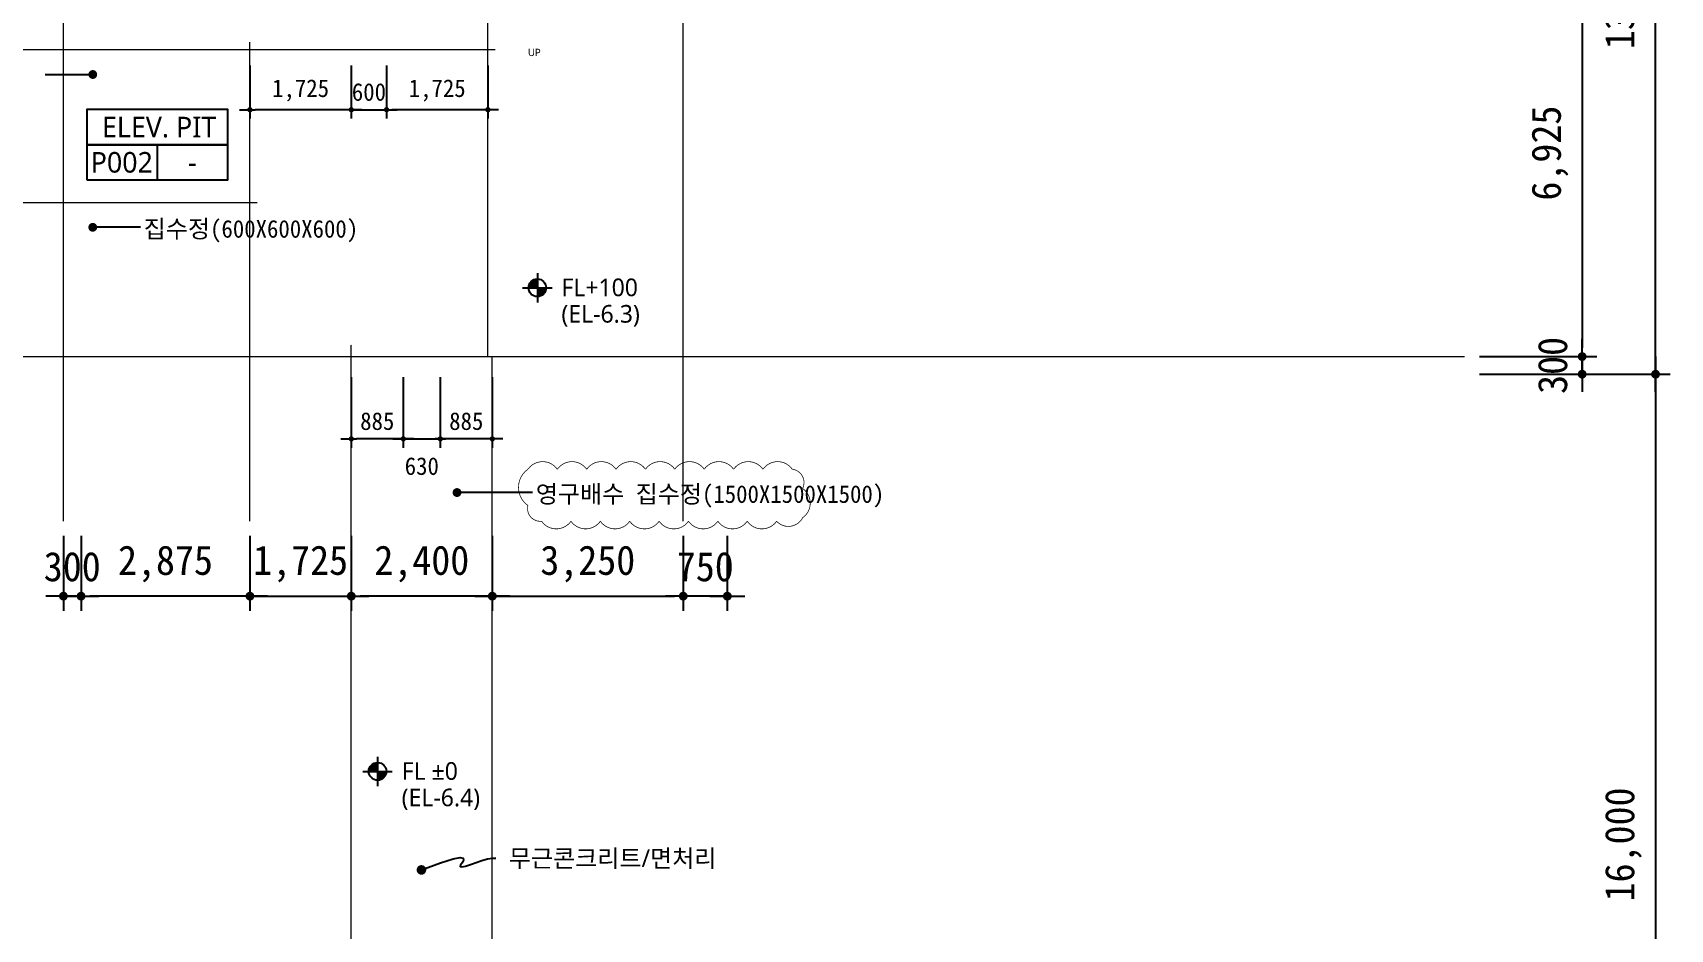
# Model space of a CAD drawing. Header units: inches. Extents: x 3675 to 732988, y -33059 to 70575.
# Drawn here: x 60041 to 87913, y 37845 to 53098 of the extents above; entities that cross this region are included whole.
import ezdxf
from ezdxf.enums import TextEntityAlignment as Align

# ---------------------------------------------------------------- set-up
doc = ezdxf.new("R2010")
doc.units = ezdxf.units.IN
doc.header["$MEASUREMENT"] = 0
doc.linetypes.add('CEN', pattern=[62, 60, -1, 0, -1])
doc.layers.get('0').update_dxf_attribs({"linetype": 'CONTINUOUS'})
for name, color, linetype, lineweight in [('A-AXIS-LINE', 1, 'CEN', 15), ('A-DIMS', 7, 'CONTINUOUS', 25), ('A-MKXS-LEAD', 7, 'CONTINUOUS', 25), ('A-MKXS-TEXT1', 3, 'CONTINUOUS', 25), ('A-MKXX-NAME', 3, 'CONTINUOUS', 25), ('A-MKXX-SYMB', 7, 'CONTINUOUS', 25), ('A-XXXX-SYMB', 7, 'CONTINUOUS', 25), ('A-XXXX-TXT2', 3, 'CONTINUOUS', 25), ('REV-202205', 20, 'CONTINUOUS', 25)]:
    doc.layers.add(name, color=color, linetype=linetype, lineweight=lineweight)
doc.styles.add('HY울릉도L', font='H2GTRE.TTF')
doc.styles.add('돋움체', font='')
doc.styles.add('맑은고딕', font='malgun.ttf')
doc.styles.get('돋움체').set_extended_font_data('DotumChe')
doc.dimstyles.new('CDIM', dxfattribs={"dimtxt": 2, "dimasz": 0.6, "dimexe": 1, "dimexo": 1, "dimgap": 1, "dimtad": 1, "dimdec": 0, "dimrnd": 0.5, "dimzin": 0, "dimdsep": 32, "dimlunit": 6, "dimtxsty": 'HY울릉도L', "dimblk1": '_CIDOT', "dimblk2": '_CIDOT', "dimsah": 1, "dimcen": 4.5, "dimclrd": 2, "dimclre": 2, "dimclrt": 7, "dimadec": 0, "dimazin": 0, "dimtfac": 1, "dimtdec": 0, "dimtix": 1, "dimtmove": 2, "dimatfit": 1, "dimldrblk": '_CIDOT', "dimfxl": 1, "dimtolj": 1, "dimtzin": 0, "dimlwd": -1, "dimarcsym": 0})

# ---------------------------------------------------------------- blocks, each defined once
blk = doc.blocks.new('_CIDOT')
at = {"color": 0, "linetype": 'ByBlock'}
blk.add_line((2, 0), (-1, 0), dxfattribs=at)
at = {"color": 0, "linetype": 'ByBlock', "const_width": 0.5}
blk.add_lwpolyline([(-0.25, 0, 1), (0.25, 0, 1)], format="xyb", close=True, dxfattribs=at)
blk = doc.blocks.new('*D4')
at = {"layer": 'A-DIMS', "lineweight": -2, "transparency": 16777216}
for p, q in [((65463, 44538), (65463, 43262)), ((67863, 44538), (67863, 43262))]:
    blk.add_line(p, q, dxfattribs=at)
at = {"layer": 'A-DIMS', "transparency": 16777216}
blk.add_line((67713, 43512), (65613, 43512), dxfattribs=at)
at = {"layer": 'A-DIMS', "transparency": 16777216, "xscale": 150, "yscale": 150, "zscale": 150, "rotation": 180}
blk.add_blockref('_CIDOT', (65463, 43512), dxfattribs=at)
at = {"layer": 'A-DIMS', "transparency": 16777216, "xscale": 150, "yscale": 150, "zscale": 150}
blk.add_blockref('_CIDOT', (67863, 43512), dxfattribs=at)
at = {"layer": 'A-DIMS', "color": 3, "transparency": 16777216, "insert": (66663, 44060), "char_height": 500, "attachment_point": 5, "style": '돋움체'}
blk.add_mtext('\\A1;2,400', dxfattribs=at)
blk = doc.blocks.new('*D5')
at = {"layer": 'A-DIMS', "lineweight": -2, "transparency": 16777216}
for p, q in [((67863, 44538), (67863, 43262)), ((71113, 44538), (71113, 43262))]:
    blk.add_line(p, q, dxfattribs=at)
at = {"layer": 'A-DIMS', "transparency": 16777216}
blk.add_line((68013, 43512), (70963, 43512), dxfattribs=at)
at = {"layer": 'A-DIMS', "transparency": 16777216, "xscale": 150, "yscale": 150, "zscale": 150, "rotation": 180}
blk.add_blockref('_CIDOT', (67863, 43512), dxfattribs=at)
at = {"layer": 'A-DIMS', "transparency": 16777216, "xscale": 150, "yscale": 150, "zscale": 150}
blk.add_blockref('_CIDOT', (71113, 43512), dxfattribs=at)
at = {"layer": 'A-DIMS', "color": 3, "transparency": 16777216, "insert": (69488, 44060), "char_height": 500, "attachment_point": 5, "style": '돋움체'}
blk.add_mtext('\\A1;3,250', dxfattribs=at)
blk = doc.blocks.new('*D6')
at = {"layer": 'A-DIMS', "lineweight": -2, "transparency": 16777216}
for p, q in [((63738, 44538), (63738, 43262)), ((65463, 44538), (65463, 43262))]:
    blk.add_line(p, q, dxfattribs=at)
at = {"layer": 'A-DIMS', "transparency": 16777216}
for p, q in [((63588, 43512), (63438, 43512)), ((63738, 43512), (65463, 43512)), ((65613, 43512), (65763, 43512))]:
    blk.add_line(p, q, dxfattribs=at)
at = {"layer": 'A-DIMS', "transparency": 16777216, "xscale": 150, "yscale": 150, "zscale": 150}
blk.add_blockref('_CIDOT', (63738, 43512), dxfattribs=at)
at = {"layer": 'A-DIMS', "transparency": 16777216, "xscale": 150, "yscale": 150, "zscale": 150, "rotation": 180}
blk.add_blockref('_CIDOT', (65463, 43512), dxfattribs=at)
at = {"layer": 'A-DIMS', "color": 3, "transparency": 16777216, "insert": (64600, 44060), "char_height": 500, "attachment_point": 5, "style": '돋움체'}
blk.add_mtext('\\A1;1,725', dxfattribs=at)
blk = doc.blocks.new('*D14')
at = {"layer": 'A-DIMS', "lineweight": -2, "transparency": 16777216}
for p, q in [((84663, 54513), (86663, 54513)), ((84663, 47588), (86663, 47588))]:
    blk.add_line(p, q, dxfattribs=at)
at = {"layer": 'A-DIMS', "transparency": 16777216}
blk.add_line((86413, 54363), (86413, 47738), dxfattribs=at)
at = {"layer": 'A-DIMS', "transparency": 16777216, "xscale": 150, "yscale": 150, "zscale": 150}
for p, rotation in [((86413, 54513), 90), ((86413, 47588), 270)]:
    blk.add_blockref('_CIDOT', p, dxfattribs=dict(at, rotation=rotation))
at = {"layer": 'A-DIMS', "color": 3, "transparency": 16777216, "insert": (85865, 51050), "char_height": 500, "attachment_point": 5, "rotation": 90, "style": '돋움체'}
blk.add_mtext('\\A1;6,925', dxfattribs=at)
blk = doc.blocks.new('*D16')
at = {"layer": 'A-DIMS', "lineweight": -2, "transparency": 16777216}
for p, q in [((71113, 44538), (71113, 43262)), ((71863, 44538), (71863, 43262))]:
    blk.add_line(p, q, dxfattribs=at)
at = {"layer": 'A-DIMS', "transparency": 16777216}
for p, q in [((70963, 43512), (70813, 43512)), ((71863, 43512), (71113, 43512)), ((72013, 43512), (72163, 43512))]:
    blk.add_line(p, q, dxfattribs=at)
at = {"layer": 'A-DIMS', "transparency": 16777216, "xscale": 150, "yscale": 150, "zscale": 150}
blk.add_blockref('_CIDOT', (71113, 43512), dxfattribs=at)
at = {"layer": 'A-DIMS', "transparency": 16777216, "xscale": 150, "yscale": 150, "zscale": 150, "rotation": 180}
blk.add_blockref('_CIDOT', (71863, 43512), dxfattribs=at)
at = {"layer": 'A-DIMS', "color": 3, "transparency": 16777216, "insert": (71488, 44012), "char_height": 500, "attachment_point": 5, "style": '돋움체'}
blk.add_mtext('\\A1;750', dxfattribs=at)
blk = doc.blocks.new('*D17')
at = {"layer": 'A-DIMS', "lineweight": -2, "transparency": 16777216}
for p, q in [((60863, 44538), (60863, 43262)), ((63738, 44538), (63738, 43262))]:
    blk.add_line(p, q, dxfattribs=at)
at = {"layer": 'A-DIMS', "transparency": 16777216}
blk.add_line((63588, 43512), (61013, 43512), dxfattribs=at)
at = {"layer": 'A-DIMS', "transparency": 16777216, "xscale": 150, "yscale": 150, "zscale": 150, "rotation": 180}
blk.add_blockref('_CIDOT', (60863, 43512), dxfattribs=at)
at = {"layer": 'A-DIMS', "transparency": 16777216, "xscale": 150, "yscale": 150, "zscale": 150}
blk.add_blockref('_CIDOT', (63738, 43512), dxfattribs=at)
at = {"layer": 'A-DIMS', "color": 3, "transparency": 16777216, "insert": (62300, 44060), "char_height": 500, "attachment_point": 5, "style": '돋움체'}
blk.add_mtext('\\A1;2,875', dxfattribs=at)
blk = doc.blocks.new('*D18')
at = {"layer": 'A-DIMS', "lineweight": -2, "transparency": 16777216}
for p, q in [((60563, 44538), (60563, 43262)), ((60863, 44538), (60863, 43262))]:
    blk.add_line(p, q, dxfattribs=at)
at = {"layer": 'A-DIMS', "transparency": 16777216}
for p, q in [((60413, 43512), (60263, 43512)), ((60563, 43512), (60863, 43512)), ((61013, 43512), (61163, 43512))]:
    blk.add_line(p, q, dxfattribs=at)
at = {"layer": 'A-DIMS', "transparency": 16777216, "xscale": 150, "yscale": 150, "zscale": 150}
blk.add_blockref('_CIDOT', (60563, 43512), dxfattribs=at)
at = {"layer": 'A-DIMS', "transparency": 16777216, "xscale": 150, "yscale": 150, "zscale": 150, "rotation": 180}
blk.add_blockref('_CIDOT', (60863, 43512), dxfattribs=at)
at = {"layer": 'A-DIMS', "color": 3, "transparency": 16777216, "insert": (60713, 44012), "char_height": 500, "attachment_point": 5, "style": '돋움체'}
blk.add_mtext('\\A1;300', dxfattribs=at)
blk = doc.blocks.new('*D73')
at = {"layer": 'A-DIMS', "lineweight": -2, "transparency": 16777216}
for p, q in [((66348, 47238), (66348, 46038)), ((66978, 47238), (66978, 46038))]:
    blk.add_line(p, q, dxfattribs=at)
at = {"layer": 'A-DIMS', "transparency": 16777216}
blk.add_line((66438, 46188), (66888, 46188), dxfattribs=at)
at = {"layer": 'A-DIMS', "transparency": 16777216, "xscale": 90, "yscale": 90, "zscale": 90, "rotation": 180}
blk.add_blockref('_CIDOT', (66348, 46188), dxfattribs=at)
at = {"layer": 'A-DIMS', "transparency": 16777216, "xscale": 90, "yscale": 90, "zscale": 90}
blk.add_blockref('_CIDOT', (66978, 46188), dxfattribs=at)
at = {"layer": 'A-DIMS', "color": 3, "transparency": 16777216, "insert": (66663, 45723), "char_height": 300, "attachment_point": 5, "style": '돋움체'}
blk.add_mtext('\\A1;630', dxfattribs=at)
blk = doc.blocks.new('*D74')
at = {"layer": 'A-DIMS', "lineweight": -2, "transparency": 16777216}
for p, q in [((65463, 47238), (65463, 46038)), ((66348, 47238), (66348, 46038))]:
    blk.add_line(p, q, dxfattribs=at)
at = {"layer": 'A-DIMS', "transparency": 16777216}
blk.add_line((66258, 46188), (65553, 46188), dxfattribs=at)
at = {"layer": 'A-DIMS', "transparency": 16777216, "xscale": 90, "yscale": 90, "zscale": 90, "rotation": 180}
blk.add_blockref('_CIDOT', (65463, 46188), dxfattribs=at)
at = {"layer": 'A-DIMS', "transparency": 16777216, "xscale": 90, "yscale": 90, "zscale": 90}
blk.add_blockref('_CIDOT', (66348, 46188), dxfattribs=at)
at = {"layer": 'A-DIMS', "color": 3, "transparency": 16777216, "insert": (65905, 46488), "char_height": 300, "attachment_point": 5, "style": '돋움체'}
blk.add_mtext('\\A1;885', dxfattribs=at)
blk = doc.blocks.new('*D75')
at = {"layer": 'A-DIMS', "lineweight": -2, "transparency": 16777216}
for p, q in [((66978, 47238), (66978, 46038)), ((67863, 47238), (67863, 46038))]:
    blk.add_line(p, q, dxfattribs=at)
at = {"layer": 'A-DIMS', "transparency": 16777216}
blk.add_line((67773, 46188), (67068, 46188), dxfattribs=at)
at = {"layer": 'A-DIMS', "transparency": 16777216, "xscale": 90, "yscale": 90, "zscale": 90, "rotation": 180}
blk.add_blockref('_CIDOT', (66978, 46188), dxfattribs=at)
at = {"layer": 'A-DIMS', "transparency": 16777216, "xscale": 90, "yscale": 90, "zscale": 90}
blk.add_blockref('_CIDOT', (67863, 46188), dxfattribs=at)
at = {"layer": 'A-DIMS', "color": 3, "transparency": 16777216, "insert": (67420, 46488), "char_height": 300, "attachment_point": 5, "style": '돋움체'}
blk.add_mtext('\\A1;885', dxfattribs=at)
blk = doc.blocks.new('*D85')
at = {"layer": 'A-DIMS', "lineweight": -2, "transparency": 16777216}
for p, q in [((84663, 60288), (87913, 60288)), ((84663, 47288), (87913, 47288))]:
    blk.add_line(p, q, dxfattribs=at)
at = {"layer": 'A-DIMS', "transparency": 16777216}
blk.add_line((87663, 47438), (87663, 60138), dxfattribs=at)
at = {"layer": 'A-DIMS', "transparency": 16777216, "xscale": 150, "yscale": 150, "zscale": 150}
for p, rotation in [((87663, 60288), 90), ((87663, 47288), 270)]:
    blk.add_blockref('_CIDOT', p, dxfattribs=dict(at, rotation=rotation))
at = {"layer": 'A-DIMS', "color": 3, "transparency": 16777216, "insert": (87115, 53788), "char_height": 500, "attachment_point": 5, "rotation": 90, "style": '돋움체'}
blk.add_mtext('\\A1;13,000', dxfattribs=at)
blk = doc.blocks.new('*D177')
at = {"layer": 'A-DIMS', "lineweight": -2, "transparency": 16777216}
for p, q in [((84663, 47288), (87913, 47288)), ((84663, 31288), (87913, 31288))]:
    blk.add_line(p, q, dxfattribs=at)
at = {"layer": 'A-DIMS', "transparency": 16777216}
blk.add_line((87663, 47138), (87663, 31438), dxfattribs=at)
at = {"layer": 'A-DIMS', "transparency": 16777216, "xscale": 150, "yscale": 150, "zscale": 150}
for p, rotation in [((87663, 47288), 90), ((87663, 31288), 270)]:
    blk.add_blockref('_CIDOT', p, dxfattribs=dict(at, rotation=rotation))
at = {"layer": 'A-DIMS', "color": 3, "transparency": 16777216, "insert": (87115, 39288), "char_height": 500, "attachment_point": 5, "rotation": 90, "style": '돋움체'}
blk.add_mtext('\\A1;16,000', dxfattribs=at)
blk = doc.blocks.new('*D178')
at = {"layer": 'A-DIMS', "lineweight": -2, "transparency": 16777216}
for p, q in [((84663, 60288), (87913, 60288)), ((84663, 47288), (87913, 47288))]:
    blk.add_line(p, q, dxfattribs=at)
at = {"layer": 'A-DIMS', "transparency": 16777216}
blk.add_line((87663, 47438), (87663, 60138), dxfattribs=at)
at = {"layer": 'A-DIMS', "transparency": 16777216, "xscale": 150, "yscale": 150, "zscale": 150}
for p, rotation in [((87663, 60288), 90), ((87663, 47288), 270)]:
    blk.add_blockref('_CIDOT', p, dxfattribs=dict(at, rotation=rotation))
at = {"layer": 'A-DIMS', "color": 3, "transparency": 16777216, "insert": (87115, 53788), "char_height": 500, "attachment_point": 5, "rotation": 90, "style": '돋움체'}
blk.add_mtext('\\A1;13,000', dxfattribs=at)
blk = doc.blocks.new('*D180')
at = {"layer": 'A-DIMS', "transparency": 16777216}
for p, q in [((86413, 47738), (86413, 47888)), ((86413, 47288), (86413, 47588)), ((86413, 47138), (86413, 46988))]:
    blk.add_line(p, q, dxfattribs=at)
at = {"layer": 'A-DIMS', "lineweight": -2, "transparency": 16777216}
for p, q in [((84663, 47588), (86663, 47588)), ((84663, 47288), (86663, 47288))]:
    blk.add_line(p, q, dxfattribs=at)
at = {"layer": 'A-DIMS', "transparency": 16777216, "xscale": 150, "yscale": 150, "zscale": 150}
for p, rotation in [((86413, 47588), 270), ((86413, 47288), 90)]:
    blk.add_blockref('_CIDOT', p, dxfattribs=dict(at, rotation=rotation))
at = {"layer": 'A-DIMS', "color": 3, "transparency": 16777216, "insert": (85912, 47438), "char_height": 500, "attachment_point": 5, "rotation": 90, "style": '돋움체'}
blk.add_mtext('\\A1;300', dxfattribs=at)
blk = doc.blocks.new('*D570')
at = {"layer": 'A-DIMS', "lineweight": -2, "transparency": 16777216}
for p, q in [((65463, 52538), (65463, 51638)), ((66063, 52538), (66063, 51638))]:
    blk.add_line(p, q, dxfattribs=at)
at = {"layer": 'A-DIMS', "transparency": 16777216}
for p, q in [((65373, 51788), (65283, 51788)), ((65463, 51788), (66063, 51788)), ((66153, 51788), (66243, 51788))]:
    blk.add_line(p, q, dxfattribs=at)
at = {"layer": 'A-DIMS', "transparency": 16777216, "xscale": 90, "yscale": 90, "zscale": 90}
blk.add_blockref('_CIDOT', (65463, 51788), dxfattribs=at)
at = {"layer": 'A-DIMS', "transparency": 16777216, "xscale": 90, "yscale": 90, "zscale": 90, "rotation": 180}
blk.add_blockref('_CIDOT', (66063, 51788), dxfattribs=at)
at = {"layer": 'A-DIMS', "color": 3, "transparency": 16777216, "insert": (65763, 52088), "char_height": 300, "attachment_point": 5, "style": '돋움체'}
blk.add_mtext('\\A1;600', dxfattribs=at)
blk = doc.blocks.new('*D571')
at = {"layer": 'A-DIMS', "lineweight": -2, "transparency": 16777216}
for p, q in [((63738, 52538), (63738, 51638)), ((65463, 52538), (65463, 51638))]:
    blk.add_line(p, q, dxfattribs=at)
at = {"layer": 'A-DIMS', "transparency": 16777216}
blk.add_line((65373, 51788), (63828, 51788), dxfattribs=at)
at = {"layer": 'A-DIMS', "transparency": 16777216, "xscale": 90, "yscale": 90, "zscale": 90, "rotation": 180}
blk.add_blockref('_CIDOT', (63738, 51788), dxfattribs=at)
at = {"layer": 'A-DIMS', "transparency": 16777216, "xscale": 90, "yscale": 90, "zscale": 90}
blk.add_blockref('_CIDOT', (65463, 51788), dxfattribs=at)
at = {"layer": 'A-DIMS', "color": 3, "transparency": 16777216, "insert": (64600, 52116), "char_height": 300, "attachment_point": 5, "style": '돋움체'}
blk.add_mtext('\\A1;1,725', dxfattribs=at)
blk = doc.blocks.new('*D572')
at = {"layer": 'A-DIMS', "lineweight": -2, "transparency": 16777216}
for p, q in [((66063, 52538), (66063, 51638)), ((67788, 52538), (67788, 51638))]:
    blk.add_line(p, q, dxfattribs=at)
at = {"layer": 'A-DIMS', "transparency": 16777216}
blk.add_line((67698, 51788), (66153, 51788), dxfattribs=at)
at = {"layer": 'A-DIMS', "transparency": 16777216, "xscale": 90, "yscale": 90, "zscale": 90, "rotation": 180}
blk.add_blockref('_CIDOT', (66063, 51788), dxfattribs=at)
at = {"layer": 'A-DIMS', "transparency": 16777216, "xscale": 90, "yscale": 90, "zscale": 90}
blk.add_blockref('_CIDOT', (67788, 51788), dxfattribs=at)
at = {"layer": 'A-DIMS', "color": 3, "transparency": 16777216, "insert": (66925, 52116), "char_height": 300, "attachment_point": 5, "style": '돋움체'}
blk.add_mtext('\\A1;1,725', dxfattribs=at)

msp = doc.modelspace()

# ---------------------------------------------------------------- hatches: boundary and pattern name
at = {"layer": 'A-XXXX-SYMB'}
h = msp.add_hatch(color=256, dxfattribs=at)
h.paths.add_polyline_path([(68629.6, 48909, 0.4142136), (68479.6, 48759), (68629.6, 48759)])
h.paths.add_polyline_path([(68779.6, 48759), (68629.6, 48759), (68629.6, 48609, 0.4142136)])
h = msp.add_hatch(color=256, dxfattribs=at)
h.paths.add_polyline_path([(65910.3, 40680.7, 0.4142136), (65760.3, 40530.7), (65910.3, 40530.7)])
h.paths.add_polyline_path([(66060.3, 40530.7), (65910.3, 40530.7), (65910.3, 40380.7, 0.4142136)])

# ---------------------------------------------------------------- linework, layer by layer
for p, q in [((60250.9, 52387.5), (61062.5, 52387.5)), ((61874.1, 49787.5), (61062.5, 49787.5)), ((68546.8, 45275.3), (67262.5, 45275.3))]:
    msp.add_line(p, q)
at = {"layer": 'A-AXIS-LINE'}
for p, q in [((60562.5, 44787.5), (60562.5, 62887.5)), ((71112.5, 44787.5), (71112.5, 62887.5)), ((67787.5, 47587.5), (67787.5, 57387.5)), ((56762.5, 52812.5), (67912.5, 52812.5)), ((63737.5, 44787.5), (63737.5, 52937.5)), ((56762.5, 50212.5), (63862.5, 50212.5)), ((65462.5, 24437.5), (65462.5, 47787.5)), ((56762.5, 47587.5), (84412.5, 47587.5)), ((67862.5, 24437.5), (67862.5, 47587.5))]:
    msp.add_line(p, q, dxfattribs=at)
at = {"layer": 'A-MKXS-LEAD'}
for points, const_width in [([(61100, 52387.5, 1), (61025, 52387.5, 1)], 75), ([(61025, 49787.5, -1), (61100, 49787.5, -1)], 75), ([(67225, 45275.3, -1), (67300, 45275.3, -1)], 75), ([(66615.3, 38858.6, 1), (66698.2, 38850.4, 1)], 80)]:
    msp.add_lwpolyline(points, format="xyb", close=True, dxfattribs=dict(at, const_width=const_width))
msp.add_lwpolyline([(66656.7, 38854.5), (66982.6, 38977.4), (67194.9, 39043.7), (67315.7, 39065.2), (67367, 39053.5), (67370.8, 39020.5), (67349.2, 38977.9), (67324.1, 38937.2), (67317.6, 38910.3), (67346.5, 38905.9), (67406.9, 38920.6), (67489.7, 38947.9), (67586.1, 38981.6), (67686.7, 39015.3), (67782.8, 39042.5), (67865.1, 39056.9), (67924.6, 39052)], dxfattribs=at)
at = {"layer": 'A-MKXX-SYMB'}
msp.add_line((62160.5, 51193.4), (62160.5, 50593.4), dxfattribs=at)
for points in [[(60960.5, 51193.4), (63360.5, 51193.4), (63360.5, 51793.4), (60960.5, 51793.4)], [(60960.5, 50593.4), (63360.5, 50593.4), (63360.5, 51193.4), (60960.5, 51193.4)]]:
    msp.add_lwpolyline(points, close=True, dxfattribs=at)
at = {"layer": 'A-XXXX-SYMB'}
for p, q in [((68629.6, 49009), (68629.6, 48509)), ((68379.6, 48759), (68879.6, 48759)), ((65910.3, 40780.7), (65910.3, 40280.7)), ((65660.3, 40530.7), (66160.3, 40530.7))]:
    msp.add_line(p, q, dxfattribs=at)
for centre in [(68629.6, 48759), (65910.3, 40530.7)]:
    msp.add_circle(centre, 150, dxfattribs=at)
at = {"layer": 'REV-202205', "const_width": 12.5}
msp.add_lwpolyline([(68469.4, 45670.7, -0.5205671), (68969.4, 45670.7, -0.5205671), (69469.4, 45670.7, -0.5205671), (69969.4, 45670.7, -0.5205671), (70469.4, 45670.7, -0.5205671), (70969.4, 45670.7, -0.5205671), (71469.4, 45670.7, -0.5205671), (71969.4, 45670.7, -0.5205671), (72469.4, 45670.7, -0.5205671), (72969.4, 45670.7, -0.5205671), (73144, 45345.3, -0.5205671), (73144, 44845.3, -0.5205671), (72702.1, 44787.1, -0.5205671), (72202.1, 44787.1, -0.5205671), (71702.1, 44787.1, -0.5205671), (71202.1, 44787.1, -0.5205671), (70702.1, 44787.1, -0.5205671), (70202.1, 44787.1, -0.5205671), (69702.1, 44787.1, -0.5205671), (69202.1, 44787.1, -0.5205671), (68702.1, 44787.1, -0.5205671), (68469.4, 45054.4, -0.5205671)], format="xyb", close=True, dxfattribs=at)

# ---------------------------------------------------------------- texts
at = {"layer": 'A-MKXS-TEXT1', "style": '맑은고딕'}
msp.add_text('UP', height=125, dxfattribs=at).set_placement((68577.7, 52763.2, 0), align=Align.MIDDLE_CENTER)
at = {"layer": 'A-MKXS-TEXT1'}
for s, style, p in [('집수정(600X600X600)', '돋움체', (61929.8, 49761.3)), ('영구배수 집수정(1500X1500X1500)', '돋움체', (68602.5, 45249.1)), ('무근콘크리트/면처리', '맑은고딕', (68144, 39052))]:
    msp.add_text(s, height=300, dxfattribs=dict(at, style=style)).set_placement(p, align=Align.MIDDLE_LEFT)
at = {"layer": 'A-MKXX-NAME', "style": '맑은고딕'}
for s, p in [('ELEV. PIT', (62191.6, 51493.4)), ('P002', (61556.7, 50893.4)), ('-', (62756.7, 50893.4))]:
    msp.add_text(s, height=350, dxfattribs=at).set_placement(p, align=Align.MIDDLE_CENTER)
at = {"layer": 'A-XXXX-TXT2', "style": '맑은고딕'}
for s, p in [('FL+100', (69040, 48766)), ('(EL-6.3)', (69040, 48316)), ('FL %%P0', (66320.7, 40537.6)), ('(EL-6.4)', (66320.7, 40087.6))]:
    msp.add_text(s, height=300, dxfattribs=at).set_placement(p, align=Align.MIDDLE_LEFT)

# ---------------------------------------------------------------- dimensions: what is measured, and where the dimension line sits
at = {"layer": 'A-DIMS'}
for base, p1, p2, angle, override, picture, middle in [((87662.5, 60287.5), (84412.5, 47287.5), (84412.5, 60287.5), 90, {"dimscale": 250, "dimtxsty": '돋움체', "dimclrd": 256, "dimclre": 256, "dimclrt": 3}, '*D85', (87114.9, 53787.5)), ((87662.5, 60287.5), (84412.5, 47287.5), (84412.5, 60287.5), 90, {"dimscale": 250, "dimtxsty": '돋움체', "dimclrd": 256, "dimclre": 256, "dimclrt": 3}, '*D178', (87114.9, 53787.5)), ((86412.5, 47587.5), (84412.5, 54512.5), (84412.5, 47587.5), 270, {"dimscale": 250, "dimtxsty": '돋움체', "dimclrd": 256, "dimclre": 256, "dimclrt": 3}, '*D14', (85864.9, 51050)), ((63737.5, 51787.5), (65462.5, 52687.5), (63737.5, 52687.5), 180, {"dimscale": 150, "dimtxsty": '돋움체', "dimclrd": 256, "dimclre": 256, "dimclrt": 3}, '*D571', (64600, 52116.1)), ((66062.5, 51787.5), (67787.5, 52687.5), (66062.5, 52687.5), 180, {"dimscale": 150, "dimtxsty": '돋움체', "dimclrd": 256, "dimclre": 256, "dimclrt": 3}, '*D572', (66925, 52116.1)), ((86412.5, 47587.5), (84412.5, 47287.5), (84412.5, 47587.5), 90, {"dimscale": 250, "dimtxsty": '돋움체', "dimclrd": 256, "dimclre": 256, "dimclrt": 3}, '*D180', (85912.2, 47437.5)), ((65462.5, 46187.5), (66347.5, 47387.5), (65462.5, 47387.5), 180, {"dimscale": 150, "dimtxsty": '돋움체', "dimclrd": 256, "dimclre": 256, "dimclrt": 3}, '*D74', (65905, 46487.7)), ((66977.5, 46187.5), (67862.5, 47387.5), (66977.5, 47387.5), 180, {"dimscale": 150, "dimtxsty": '돋움체', "dimclrd": 256, "dimclre": 256, "dimclrt": 3}, '*D75', (67420, 46487.7)), ((87662.5, 31287.5), (84412.5, 47287.5), (84412.5, 31287.5), 270, {"dimscale": 250, "dimtxsty": '돋움체', "dimclrd": 256, "dimclre": 256, "dimclrt": 3}, '*D177', (87114.9, 39287.5)), ((60862.5, 43512.1), (63737.5, 44787.5), (60862.5, 44787.5), 180, {"dimscale": 250, "dimtxsty": '돋움체', "dimclrd": 256, "dimclre": 256, "dimclrt": 3}, '*D17', (62300, 44059.7)), ((65462.5, 43512.1), (67862.5, 44787.5), (65462.5, 44787.5), 180, {"dimscale": 250, "dimtxsty": '돋움체', "dimclrd": 256, "dimclre": 256, "dimclrt": 3}, '*D4', (66662.5, 44059.7)), ((71112.5, 43512.1), (71862.5, 44787.5), (71112.5, 44787.5), 180, {"dimscale": 250, "dimtxsty": '돋움체', "dimclrd": 256, "dimclre": 256, "dimclrt": 3}, '*D16', (71487.5, 44012.4))]:
    dim = msp.add_linear_dim(base=base, p1=p1, p2=p2, angle=angle, dimstyle='CDIM', override=override, dxfattribs=at)
    dim.commit()
    dim.dimension.update_dxf_attribs({"geometry": picture, "text_midpoint": middle})
for base, p1, p2, override, picture, middle in [((66062.5, 51787.5), (65462.5, 52687.5), (66062.5, 52687.5), {"dimscale": 150, "dimtxsty": '돋움체', "dimclrd": 256, "dimclre": 256, "dimclrt": 3}, '*D570', (65762.5, 52087.7)), ((60862.5, 43512.1), (60562.5, 44787.5), (60862.5, 44787.5), {"dimscale": 250, "dimtxsty": '돋움체', "dimclrd": 256, "dimclre": 256, "dimclrt": 3}, '*D18', (60712.5, 44012.4)), ((65462.5, 43512.1), (63737.5, 44787.5), (65462.5, 44787.5), {"dimscale": 250, "dimtxsty": '돋움체', "dimclrd": 256, "dimclre": 256, "dimclrt": 3}, '*D6', (64600, 44059.7)), ((71112.5, 43512.1), (67862.5, 44787.5), (71112.5, 44787.5), {"dimscale": 250, "dimtxsty": '돋움체', "dimclrd": 256, "dimclre": 256, "dimclrt": 3}, '*D5', (69487.5, 44059.7))]:
    dim = msp.add_linear_dim(base=base, p1=p1, p2=p2, dimstyle='CDIM', override=override, dxfattribs=at)
    dim.commit()
    dim.dimension.update_dxf_attribs({"geometry": picture, "text_midpoint": middle})
dim = msp.add_linear_dim(base=(66977.5, 46187.5), p1=(66347.5, 47387.5), p2=(66977.5, 47387.5), dimstyle='CDIM', override={"dimscale": 150, "dimtxsty": '돋움체', "dimclrd": 256, "dimclre": 256, "dimclrt": 3}, dxfattribs=at)
dim.commit()
dim.dimension.update_dxf_attribs({"geometry": '*D73', "text_midpoint": (66662.5, 45723.2), "dimtype": 160})

doc.saveas('drawing.dxf')
